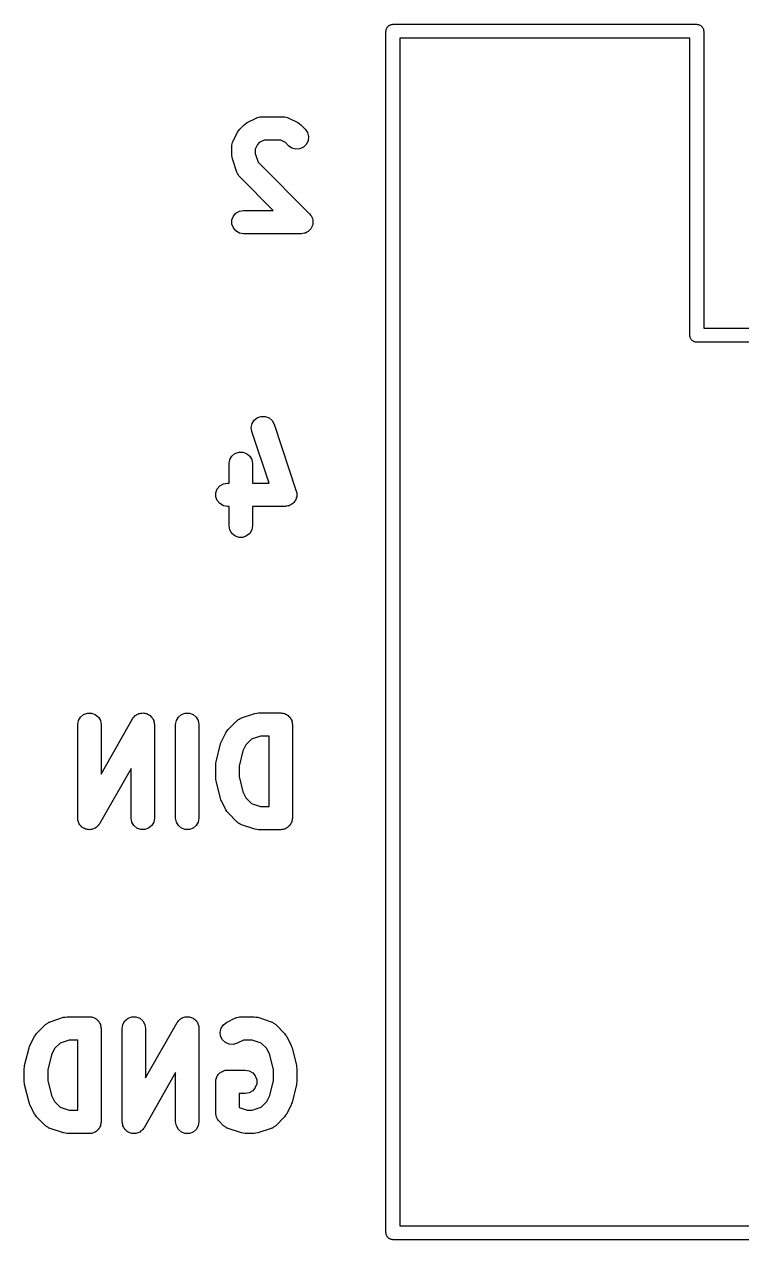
# Model space of a CAD drawing. Extents: x 70 to 226, y -104 to -44.
# Drawn here: x 70.21 to 76.35, y -66.47 to -56.07 of the extents above; entities that cross this region are included whole.
import ezdxf

# ---------------------------------------------------------------- set-up
doc = ezdxf.new("R2010")
doc.units = 0
doc.header["$MEASUREMENT"] = 0
doc.layers.add('BLACK', color=7, linetype='CONTINUOUS')

msp = doc.modelspace()

# ---------------------------------------------------------------- linework, layer by layer
at = {"layer": 'Black'}
for p, q in [((73.31, -56.13), (73.3109, -56.1248)), ((73.31, -66.41), (73.31, -56.13)), ((73.3109, -56.1196), (73.3127, -56.1147)), ((73.3109, -56.1248), (73.3109, -56.1196)), ((73.3127, -56.1147), (73.3136, -56.1095)), ((73.3136, -56.1095), (73.3162, -56.1049)), ((73.3162, -56.1049), (73.318, -56.1)), ((73.318, -56.1), (73.3214, -56.096)), ((73.3214, -56.096), (73.324, -56.0914)), ((73.324, -56.0914), (73.3281, -56.0881)), ((73.3281, -56.0881), (73.3314, -56.084)), ((73.3314, -56.084), (73.336, -56.0814)), ((73.336, -56.0814), (73.34, -56.078)), ((73.34, -56.078), (73.3449, -56.0762)), ((73.3449, -56.0762), (73.3495, -56.0736)), ((73.3495, -56.0736), (73.3547, -56.0727)), ((73.3547, -56.0727), (73.3596, -56.0709)), ((73.3596, -56.0709), (73.3648, -56.0709)), ((73.3648, -56.0709), (73.37, -56.07)), ((73.37, -56.07), (75.97, -56.07)), ((75.97, -56.07), (75.9752, -56.0709)), ((75.9752, -56.0709), (75.9804, -56.0709)), ((75.9804, -56.0709), (75.9853, -56.0727)), ((75.9853, -56.0727), (75.9905, -56.0736)), ((75.9905, -56.0736), (75.9951, -56.0762)), ((75.9951, -56.0762), (76, -56.078)), ((76, -56.078), (76.004, -56.0814)), ((76.004, -56.0814), (76.0086, -56.084)), ((76.0086, -56.084), (76.0119, -56.0881)), ((76.0119, -56.0881), (76.016, -56.0914)), ((76.016, -56.0914), (76.0186, -56.096)), ((76.0186, -56.096), (76.022, -56.1)), ((76.022, -56.1), (76.0238, -56.1049)), ((76.0238, -56.1049), (76.0264, -56.1095)), ((76.0264, -56.1095), (76.0273, -56.1147)), ((76.0273, -56.1147), (76.0291, -56.1196)), ((76.0291, -56.1196), (76.0291, -56.1248)), ((76.0291, -56.1248), (76.03, -56.13)), ((76.03, -56.13), (76.03, -58.67)), ((73.43, -56.19), (73.43, -66.35)), ((75.91, -56.19), (73.43, -56.19)), ((75.91, -58.73), (75.91, -56.19)), ((72.1219, -56.9106), (72.1981, -56.8725)), ((72.1981, -56.8725), (72.2037, -56.8708)), ((72.2037, -56.8708), (72.2087, -56.8679)), ((72.2087, -56.8679), (72.2202, -56.8659)), ((72.2202, -56.8659), (72.2314, -56.8626)), ((72.2314, -56.8626), (72.2372, -56.8629)), ((72.2372, -56.8629), (72.2429, -56.8619)), ((72.2429, -56.8619), (72.4333, -56.8619)), ((72.4333, -56.8619), (72.439, -56.8629)), ((72.439, -56.8629), (72.4448, -56.8626)), ((72.4448, -56.8626), (72.456, -56.8659)), ((72.456, -56.8659), (72.4675, -56.8679)), ((72.4675, -56.8679), (72.4725, -56.8708)), ((72.4725, -56.8708), (72.4781, -56.8725)), ((72.4781, -56.8725), (72.5542, -56.9106)), ((72.0391, -56.9934), (72.0487, -56.9805)), ((72.0487, -56.9805), (72.0579, -56.9674)), ((72.0579, -56.9674), (72.096, -56.9293)), ((72.096, -56.9293), (72.1091, -56.9201)), ((72.1091, -56.9201), (72.1219, -56.9106)), ((72.5542, -56.9106), (72.5671, -56.9201)), ((72.5671, -56.9201), (72.5802, -56.9293)), ((72.5802, -56.9293), (72.6183, -56.9674)), ((72.6183, -56.9674), (72.6382, -56.9958)), ((71.9911, -57.1029), (71.9945, -57.0916)), ((71.9945, -57.0916), (71.9965, -57.0801)), ((71.9965, -57.0801), (71.9994, -57.0751)), ((71.9994, -57.0751), (72.001, -57.0696)), ((72.001, -57.0696), (72.0391, -56.9934)), ((72.2259, -57.0822), (72.2108, -57.0973)), ((72.2665, -57.0619), (72.2259, -57.0822)), ((72.4097, -57.0619), (72.2665, -57.0619)), ((72.4503, -57.0822), (72.4097, -57.0619)), ((72.4769, -57.1088), (72.4503, -57.0822)), ((72.6295, -57.0955), (72.605, -57.12)), ((72.6442, -57.064), (72.6295, -57.0955)), ((72.6382, -56.9958), (72.6472, -57.0294)), ((72.6472, -57.0294), (72.6442, -57.064)), ((71.9905, -57.1143), (71.9915, -57.1086)), ((71.9905, -57.1905), (71.9905, -57.1143)), ((71.9933, -57.2063), (71.9905, -57.1905)), ((71.9915, -57.1086), (71.9911, -57.1029)), ((72.2108, -57.0973), (72.1905, -57.1379)), ((72.1905, -57.1379), (72.1905, -57.1742)), ((72.1905, -57.1742), (72.216, -57.2507)), ((72.5054, -57.1287), (72.4769, -57.1088)), ((72.5389, -57.1377), (72.5054, -57.1287)), ((72.5735, -57.1347), (72.5389, -57.1377)), ((72.605, -57.12), (72.5735, -57.1347)), ((71.9956, -57.2221), (71.9933, -57.2063)), ((72.0337, -57.3364), (71.9956, -57.2221)), ((72.216, -57.2507), (72.6564, -57.6912)), ((72.0364, -57.3415), (72.0337, -57.3364)), ((72.0379, -57.347), (72.0364, -57.3415)), ((72.0447, -57.3566), (72.0379, -57.347)), ((72.0502, -57.3669), (72.0447, -57.3566)), ((72.0545, -57.3707), (72.0502, -57.3669)), ((72.0579, -57.3755), (72.0545, -57.3707)), ((72.3443, -57.6619), (72.0579, -57.3755)), ((71.992, -57.7445), (72.0039, -57.7119)), ((72.0039, -57.7119), (72.0262, -57.6853)), ((72.0262, -57.6853), (72.0563, -57.6679)), ((72.0563, -57.6679), (72.0905, -57.6619)), ((72.0905, -57.6619), (72.3443, -57.6619)), ((72.6564, -57.6912), (72.6639, -57.7019)), ((72.6639, -57.7019), (72.6723, -57.7119)), ((72.6723, -57.7119), (72.6738, -57.716)), ((72.6738, -57.716), (72.6763, -57.7196)), ((72.6763, -57.7196), (72.6797, -57.7323)), ((71.992, -57.7793), (71.992, -57.7445)), ((72.0039, -57.8119), (71.992, -57.7793)), ((72.0262, -57.8385), (72.0039, -57.8119)), ((72.6676, -57.8193), (72.6584, -57.8285)), ((72.6695, -57.8153), (72.6676, -57.8193)), ((72.6723, -57.8119), (72.6695, -57.8153)), ((72.6768, -57.7996), (72.6723, -57.8119)), ((72.6823, -57.7878), (72.6768, -57.7996)), ((72.6797, -57.7323), (72.6842, -57.7445)), ((72.6827, -57.7834), (72.6823, -57.7878)), ((72.6842, -57.7793), (72.6827, -57.7834)), ((72.6842, -57.7445), (72.6842, -57.7489)), ((72.6842, -57.7489), (72.6853, -57.7532)), ((72.6853, -57.7532), (72.6842, -57.7662)), ((72.6842, -57.7662), (72.6842, -57.7793)), ((72.0563, -57.8559), (72.0262, -57.8385)), ((72.0905, -57.8619), (72.0563, -57.8559)), ((72.5857, -57.8619), (72.0905, -57.8619)), ((72.5986, -57.8596), (72.5857, -57.8619)), ((72.6116, -57.8585), (72.5986, -57.8596)), ((72.6156, -57.8566), (72.6116, -57.8585)), ((72.6199, -57.8559), (72.6156, -57.8566)), ((72.6312, -57.8493), (72.6199, -57.8559)), ((72.6431, -57.8438), (72.6312, -57.8493)), ((72.6462, -57.8407), (72.6431, -57.8438)), ((72.65, -57.8385), (72.6462, -57.8407)), ((72.6584, -57.8285), (72.65, -57.8385)), ((75.9109, -58.7352), (75.91, -58.73)), ((75.9109, -58.7404), (75.9109, -58.7352)), ((75.9127, -58.7453), (75.9109, -58.7404)), ((75.9136, -58.7505), (75.9127, -58.7453)), ((75.9162, -58.7551), (75.9136, -58.7505)), ((75.918, -58.76), (75.9162, -58.7551)), ((76.03, -58.67), (78.57, -58.67)), ((75.9214, -58.764), (75.918, -58.76)), ((75.924, -58.7686), (75.9214, -58.764)), ((75.9281, -58.7719), (75.924, -58.7686)), ((75.9314, -58.776), (75.9281, -58.7719)), ((75.936, -58.7786), (75.9314, -58.776)), ((75.94, -58.782), (75.936, -58.7786)), ((75.9449, -58.7838), (75.94, -58.782)), ((75.9495, -58.7864), (75.9449, -58.7838)), ((75.9547, -58.7873), (75.9495, -58.7864)), ((75.9596, -58.7891), (75.9547, -58.7873)), ((75.9648, -58.7891), (75.9596, -58.7891)), ((75.97, -58.79), (75.9648, -58.7891)), ((78.51, -58.79), (75.97, -58.79)), ((72.1572, -59.5211), (72.1641, -59.4871)), ((72.1641, -59.4871), (72.1823, -59.4575)), ((72.1823, -59.4575), (72.2095, -59.4359)), ((72.2095, -59.4359), (72.2425, -59.4249)), ((72.2425, -59.4249), (72.2772, -59.4258)), ((72.2772, -59.4258), (72.3095, -59.4386)), ((72.3095, -59.4386), (72.3355, -59.4616)), ((72.3355, -59.4616), (72.352, -59.4922)), ((72.1623, -59.5554), (72.1572, -59.5211)), ((72.3089, -59.9952), (72.1623, -59.5554)), ((72.352, -59.4922), (72.5425, -60.0636)), ((71.9667, -59.8286), (71.9727, -59.7944)), ((71.9727, -59.7944), (71.9901, -59.7643)), ((71.9901, -59.7643), (72.0167, -59.742)), ((72.0167, -59.742), (72.0493, -59.7301)), ((72.0493, -59.7301), (72.084, -59.7301)), ((72.084, -59.7301), (72.1167, -59.742)), ((72.1167, -59.742), (72.1433, -59.7643)), ((72.1433, -59.7643), (72.1606, -59.7944)), ((72.1606, -59.7944), (72.1667, -59.8286)), ((71.9667, -59.9952), (71.9667, -59.8286)), ((72.1667, -59.8286), (72.1667, -59.9952)), ((71.8881, -60.0186), (71.9182, -60.0013)), ((71.9182, -60.0013), (71.9524, -59.9952)), ((71.9524, -59.9952), (71.9667, -59.9952)), ((72.1667, -59.9952), (72.3089, -59.9952)), ((71.8539, -60.0779), (71.8658, -60.0452)), ((71.8539, -60.1126), (71.8539, -60.0779)), ((71.8658, -60.0452), (71.8881, -60.0186)), ((72.5425, -60.0636), (72.5436, -60.0709)), ((72.5436, -60.0709), (72.5461, -60.0779)), ((72.5461, -60.0779), (72.5461, -60.088)), ((72.5461, -60.088), (72.5476, -60.098)), ((72.5476, -60.098), (72.5461, -60.1052)), ((72.5461, -60.1052), (72.5461, -60.1126)), ((71.8658, -60.1452), (71.8539, -60.1126)), ((71.8881, -60.1718), (71.8658, -60.1452)), ((71.9182, -60.1892), (71.8881, -60.1718)), ((71.9524, -60.1952), (71.9182, -60.1892)), ((71.9667, -60.1952), (71.9524, -60.1952)), ((71.9667, -60.3619), (71.9667, -60.1952)), ((72.4476, -60.1952), (72.1667, -60.1952)), ((72.1667, -60.1952), (72.1667, -60.3619)), ((72.4549, -60.194), (72.4476, -60.1952)), ((72.4623, -60.1942), (72.4549, -60.194)), ((72.4719, -60.191), (72.4623, -60.1942)), ((72.4818, -60.1892), (72.4719, -60.191)), ((72.4882, -60.1855), (72.4818, -60.1892)), ((72.4952, -60.1832), (72.4882, -60.1855)), ((72.5031, -60.1769), (72.4952, -60.1832)), ((72.5119, -60.1718), (72.5031, -60.1769)), ((72.5166, -60.1662), (72.5119, -60.1718)), ((72.5224, -60.1616), (72.5166, -60.1662)), ((72.5277, -60.153), (72.5224, -60.1616)), ((72.5342, -60.1452), (72.5277, -60.153)), ((72.5368, -60.1383), (72.5342, -60.1452)), ((72.5406, -60.132), (72.5368, -60.1383)), ((72.5426, -60.1221), (72.5406, -60.132)), ((72.5461, -60.1126), (72.5426, -60.1221)), ((71.9727, -60.3961), (71.9667, -60.3619)), ((71.9901, -60.4262), (71.9727, -60.3961)), ((72.1606, -60.3961), (72.1433, -60.4262)), ((72.1667, -60.3619), (72.1606, -60.3961)), ((72.0167, -60.4485), (71.9901, -60.4262)), ((72.0493, -60.4604), (72.0167, -60.4485)), ((72.084, -60.4604), (72.0493, -60.4604)), ((72.1167, -60.4485), (72.084, -60.4604)), ((72.1433, -60.4262), (72.1167, -60.4485)), ((70.6948, -61.9976), (70.7214, -61.9753)), ((70.7214, -61.9753), (70.7541, -61.9634)), ((70.7541, -61.9634), (70.7888, -61.9634)), ((70.7888, -61.9634), (70.8214, -61.9753)), ((70.8214, -61.9753), (70.848, -61.9976)), ((71.164, -61.9856), (71.1717, -61.9811)), ((71.1717, -61.9811), (71.1786, -61.9753)), ((71.1786, -61.9753), (71.1866, -61.9724)), ((71.1866, -61.9724), (71.194, -61.9681)), ((71.194, -61.9681), (71.2028, -61.9665)), ((71.2028, -61.9665), (71.2112, -61.9634)), ((71.2112, -61.9634), (71.2197, -61.9634)), ((71.2197, -61.9634), (71.2281, -61.9619)), ((71.2281, -61.9619), (71.237, -61.9634)), ((71.237, -61.9634), (71.2459, -61.9634)), ((71.2459, -61.9634), (71.254, -61.9663)), ((71.254, -61.9663), (71.2624, -61.9678)), ((71.2624, -61.9678), (71.2701, -61.9722)), ((71.2701, -61.9722), (71.2786, -61.9753)), ((71.2786, -61.9753), (71.2851, -61.9808)), ((71.2851, -61.9808), (71.2925, -61.985)), ((71.5329, -61.9976), (71.5595, -61.9753)), ((71.5595, -61.9753), (71.5922, -61.9634)), ((71.5922, -61.9634), (71.6269, -61.9634)), ((71.6269, -61.9634), (71.6595, -61.9753)), ((71.6595, -61.9753), (71.6861, -61.9976)), ((72.0731, -62.0051), (72.1874, -61.967)), ((72.1874, -61.967), (72.2033, -61.9647)), ((72.2033, -61.9647), (72.219, -61.9619)), ((72.219, -61.9619), (72.4095, -61.9619)), ((72.4095, -61.9619), (72.4181, -61.9634)), ((72.4181, -61.9634), (72.4269, -61.9634)), ((72.4269, -61.9634), (72.4351, -61.9664)), ((72.4351, -61.9664), (72.4437, -61.9679)), ((72.4437, -61.9679), (72.4513, -61.9723)), ((72.4513, -61.9723), (72.4595, -61.9753)), ((72.4595, -61.9753), (72.4662, -61.9809)), ((72.4662, -61.9809), (72.4738, -61.9853)), ((70.6714, -62.0619), (70.6775, -62.0277)), ((70.6714, -62.8619), (70.6714, -62.0619)), ((70.6775, -62.0277), (70.6948, -61.9976)), ((70.848, -61.9976), (70.8654, -62.0277)), ((70.8654, -62.0277), (70.8714, -62.0619)), ((70.8714, -62.4853), (71.1417, -62.0123)), ((70.8714, -62.0619), (70.8714, -62.4853)), ((71.1417, -62.0123), (71.1475, -62.0054)), ((71.1475, -62.0054), (71.152, -61.9976)), ((71.152, -61.9976), (71.1585, -61.9921)), ((71.1585, -61.9921), (71.164, -61.9856)), ((71.2925, -61.985), (71.2983, -61.9919)), ((71.2983, -61.9919), (71.3052, -61.9976)), ((71.3052, -61.9976), (71.3094, -62.005)), ((71.3094, -62.005), (71.315, -62.0115)), ((71.315, -62.0115), (71.3181, -62.0199)), ((71.3181, -62.0199), (71.3225, -62.0277)), ((71.3225, -62.0277), (71.324, -62.0361)), ((71.324, -62.0361), (71.327, -62.0441)), ((71.327, -62.0441), (71.327, -62.0531)), ((71.327, -62.0531), (71.3286, -62.0619)), ((71.3286, -62.0619), (71.3286, -62.8619)), ((71.5095, -62.0619), (71.5156, -62.0277)), ((71.5095, -62.8619), (71.5095, -62.0619)), ((71.5156, -62.0277), (71.5329, -61.9976)), ((71.6861, -61.9976), (71.7035, -62.0277)), ((71.7035, -62.0277), (71.7095, -62.0619)), ((71.7095, -62.0619), (71.7095, -62.8619)), ((71.9579, -62.1055), (72.0341, -62.0293)), ((72.0341, -62.0293), (72.0388, -62.026)), ((72.0388, -62.026), (72.0426, -62.0217)), ((72.0426, -62.0217), (72.0529, -62.0161)), ((72.0529, -62.0161), (72.0625, -62.0094)), ((72.0625, -62.0094), (72.0681, -62.0079)), ((72.0681, -62.0079), (72.0731, -62.0051)), ((72.4738, -61.9853), (72.4794, -61.992)), ((72.4794, -61.992), (72.4861, -61.9976)), ((72.4861, -61.9976), (72.4905, -62.0052)), ((72.4905, -62.0052), (72.4961, -62.0119)), ((72.4961, -62.0119), (72.4991, -62.0201)), ((72.4991, -62.0201), (72.5035, -62.0277)), ((72.5035, -62.0277), (72.505, -62.0363)), ((72.505, -62.0363), (72.508, -62.0445)), ((72.508, -62.0445), (72.508, -62.0533)), ((72.508, -62.0533), (72.5095, -62.0619)), ((72.5095, -62.0619), (72.5095, -62.8619)), ((71.901, -62.2077), (71.9391, -62.1315)), ((71.9391, -62.1315), (71.9487, -62.1186)), ((71.9487, -62.1186), (71.9579, -62.1055)), ((72.1588, -62.1874), (72.1108, -62.2354)), ((72.2353, -62.1619), (72.1588, -62.1874)), ((72.3095, -62.1619), (72.2353, -62.1619)), ((72.3095, -62.7619), (72.3095, -62.1619)), ((71.8554, -62.3805), (71.8935, -62.2281)), ((71.8935, -62.2281), (71.8979, -62.2181)), ((71.8979, -62.2181), (71.901, -62.2077)), ((72.0848, -62.2873), (72.0524, -62.4171)), ((72.1108, -62.2354), (72.0848, -62.2873)), ((71.8524, -62.4048), (71.8545, -62.3927)), ((71.8545, -62.3927), (71.8554, -62.3805)), ((71.1286, -62.4385), (70.8583, -62.9115)), ((71.1286, -62.8619), (71.1286, -62.4385)), ((71.8524, -62.519), (71.8524, -62.4048)), ((72.0524, -62.4171), (72.0524, -62.5067)), ((71.8545, -62.5311), (71.8524, -62.519)), ((71.8554, -62.5433), (71.8545, -62.5311)), ((71.8935, -62.6957), (71.8554, -62.5433)), ((72.0524, -62.5067), (72.0848, -62.6365)), ((71.8979, -62.7057), (71.8935, -62.6957)), ((71.901, -62.7161), (71.8979, -62.7057)), ((72.0848, -62.6365), (72.1108, -62.6884)), ((72.1108, -62.6884), (72.1588, -62.7364)), ((71.9391, -62.7923), (71.901, -62.7161)), ((71.9487, -62.8052), (71.9391, -62.7923)), ((71.9579, -62.8183), (71.9487, -62.8052)), ((72.1588, -62.7364), (72.2353, -62.7619)), ((72.2353, -62.7619), (72.3095, -62.7619)), ((70.673, -62.8707), (70.6714, -62.8619)), ((70.673, -62.8797), (70.673, -62.8707)), ((70.676, -62.8877), (70.673, -62.8797)), ((70.6775, -62.8961), (70.676, -62.8877)), ((70.6819, -62.9039), (70.6775, -62.8961)), ((70.685, -62.9123), (70.6819, -62.9039)), ((70.6906, -62.9188), (70.685, -62.9123)), ((70.6948, -62.9262), (70.6906, -62.9188)), ((70.8525, -62.9184), (70.848, -62.9262)), ((70.8583, -62.9115), (70.8525, -62.9184)), ((71.1346, -62.8961), (71.1286, -62.8619)), ((71.152, -62.9262), (71.1346, -62.8961)), ((71.3225, -62.8961), (71.3052, -62.9262)), ((71.3286, -62.8619), (71.3225, -62.8961)), ((71.5156, -62.8961), (71.5095, -62.8619)), ((71.5329, -62.9262), (71.5156, -62.8961)), ((71.7035, -62.8961), (71.6861, -62.9262)), ((71.7095, -62.8619), (71.7035, -62.8961)), ((72.0341, -62.8945), (71.9579, -62.8183)), ((72.0388, -62.8978), (72.0341, -62.8945)), ((72.0426, -62.9021), (72.0388, -62.8978)), ((72.0529, -62.9077), (72.0426, -62.9021)), ((72.0625, -62.9144), (72.0529, -62.9077)), ((72.0681, -62.9159), (72.0625, -62.9144)), ((72.0731, -62.9187), (72.0681, -62.9159)), ((72.1874, -62.9568), (72.0731, -62.9187)), ((72.4905, -62.9186), (72.4861, -62.9262)), ((72.4961, -62.9119), (72.4905, -62.9186)), ((72.4991, -62.9037), (72.4961, -62.9119)), ((72.5035, -62.8961), (72.4991, -62.9037)), ((72.505, -62.8875), (72.5035, -62.8961)), ((72.508, -62.8793), (72.505, -62.8875)), ((72.5095, -62.8619), (72.508, -62.8705)), ((72.508, -62.8705), (72.508, -62.8793)), ((70.7017, -62.9319), (70.6948, -62.9262)), ((70.7075, -62.9388), (70.7017, -62.9319)), ((70.7149, -62.943), (70.7075, -62.9388)), ((70.7214, -62.9485), (70.7149, -62.943)), ((70.7299, -62.9516), (70.7214, -62.9485)), ((70.7376, -62.956), (70.7299, -62.9516)), ((70.746, -62.9575), (70.7376, -62.956)), ((70.7541, -62.9604), (70.746, -62.9575)), ((70.763, -62.9604), (70.7541, -62.9604)), ((70.7719, -62.9619), (70.763, -62.9604)), ((70.7803, -62.9604), (70.7719, -62.9619)), ((70.7888, -62.9604), (70.7803, -62.9604)), ((70.7972, -62.9573), (70.7888, -62.9604)), ((70.806, -62.9557), (70.7972, -62.9573)), ((70.8134, -62.9514), (70.806, -62.9557)), ((70.8214, -62.9485), (70.8134, -62.9514)), ((70.8283, -62.9427), (70.8214, -62.9485)), ((70.836, -62.9382), (70.8283, -62.9427)), ((70.8415, -62.9317), (70.836, -62.9382)), ((70.848, -62.9262), (70.8415, -62.9317)), ((71.1786, -62.9485), (71.152, -62.9262)), ((71.2112, -62.9604), (71.1786, -62.9485)), ((71.2459, -62.9604), (71.2112, -62.9604)), ((71.2786, -62.9485), (71.2459, -62.9604)), ((71.3052, -62.9262), (71.2786, -62.9485)), ((71.5595, -62.9485), (71.5329, -62.9262)), ((71.5922, -62.9604), (71.5595, -62.9485)), ((71.6269, -62.9604), (71.5922, -62.9604)), ((71.6595, -62.9485), (71.6269, -62.9604)), ((71.6861, -62.9262), (71.6595, -62.9485)), ((72.2033, -62.9591), (72.1874, -62.9568)), ((72.219, -62.9619), (72.2033, -62.9591)), ((72.4095, -62.9619), (72.219, -62.9619)), ((72.4181, -62.9604), (72.4095, -62.9619)), ((72.4269, -62.9604), (72.4181, -62.9604)), ((72.4351, -62.9574), (72.4269, -62.9604)), ((72.4437, -62.9559), (72.4351, -62.9574)), ((72.4513, -62.9515), (72.4437, -62.9559)), ((72.4595, -62.9485), (72.4513, -62.9515)), ((72.4662, -62.9429), (72.4595, -62.9485)), ((72.4738, -62.9385), (72.4662, -62.9429)), ((72.4794, -62.9318), (72.4738, -62.9385)), ((72.4861, -62.9262), (72.4794, -62.9318)), ((70.435, -64.6051), (70.5493, -64.567)), ((70.5493, -64.567), (70.5652, -64.5647)), ((70.5652, -64.5647), (70.581, -64.5619)), ((70.581, -64.5619), (70.7714, -64.5619)), ((70.7714, -64.5619), (70.78, -64.5634)), ((70.78, -64.5634), (70.7888, -64.5634)), ((70.7888, -64.5634), (70.797, -64.5664)), ((70.797, -64.5664), (70.8056, -64.5679)), ((70.8056, -64.5679), (70.8132, -64.5723)), ((70.8132, -64.5723), (70.8214, -64.5753)), ((70.8214, -64.5753), (70.8281, -64.5809)), ((70.8281, -64.5809), (70.8357, -64.5853)), ((71.0758, -64.5976), (71.1024, -64.5753)), ((71.1024, -64.5753), (71.135, -64.5634)), ((71.135, -64.5634), (71.1697, -64.5634)), ((71.1697, -64.5634), (71.2024, -64.5753)), ((71.2024, -64.5753), (71.229, -64.5976)), ((71.5449, -64.5856), (71.5526, -64.5811)), ((71.5526, -64.5811), (71.5595, -64.5753)), ((71.5595, -64.5753), (71.5675, -64.5724)), ((71.5675, -64.5724), (71.5749, -64.5681)), ((71.5749, -64.5681), (71.5837, -64.5665)), ((71.5837, -64.5665), (71.5922, -64.5634)), ((71.5922, -64.5634), (71.6007, -64.5634)), ((71.6007, -64.5634), (71.6091, -64.5619)), ((71.6091, -64.5619), (71.6179, -64.5634)), ((71.6179, -64.5634), (71.6269, -64.5634)), ((71.6269, -64.5634), (71.6349, -64.5663)), ((71.6349, -64.5663), (71.6433, -64.5678)), ((71.6433, -64.5678), (71.6511, -64.5722)), ((71.6511, -64.5722), (71.6595, -64.5753)), ((71.6595, -64.5753), (71.6661, -64.5808)), ((71.6661, -64.5808), (71.6735, -64.585)), ((71.9458, -64.6106), (72.0219, -64.5725)), ((72.0219, -64.5725), (72.0275, -64.5708)), ((72.0275, -64.5708), (72.0325, -64.5679)), ((72.0325, -64.5679), (72.044, -64.5659)), ((72.044, -64.5659), (72.0552, -64.5626)), ((72.0552, -64.5626), (72.061, -64.5629)), ((72.061, -64.5629), (72.0667, -64.5619)), ((72.0667, -64.5619), (72.181, -64.5619)), ((72.181, -64.5619), (72.1967, -64.5647)), ((72.1967, -64.5647), (72.2126, -64.567)), ((72.2126, -64.567), (72.3269, -64.6051)), ((70.3198, -64.7055), (70.396, -64.6293)), ((70.396, -64.6293), (70.4007, -64.626)), ((70.4007, -64.626), (70.4045, -64.6217)), ((70.4045, -64.6217), (70.4148, -64.6161)), ((70.4148, -64.6161), (70.4244, -64.6094)), ((70.4244, -64.6094), (70.43, -64.6079)), ((70.43, -64.6079), (70.435, -64.6051)), ((70.8357, -64.5853), (70.8413, -64.592)), ((70.8413, -64.592), (70.848, -64.5976)), ((70.848, -64.5976), (70.8524, -64.6052)), ((70.8524, -64.6052), (70.858, -64.6119)), ((70.858, -64.6119), (70.861, -64.6201)), ((70.861, -64.6201), (70.8654, -64.6277)), ((70.8654, -64.6277), (70.8669, -64.6363)), ((70.8669, -64.6363), (70.8699, -64.6445)), ((70.8699, -64.6445), (70.8699, -64.6533)), ((70.8699, -64.6533), (70.8714, -64.6619)), ((70.8714, -64.6619), (70.8714, -65.4619)), ((71.0524, -64.6619), (71.0584, -64.6277)), ((71.0524, -65.4619), (71.0524, -64.6619)), ((71.0584, -64.6277), (71.0758, -64.5976)), ((71.229, -64.5976), (71.2463, -64.6277)), ((71.2463, -64.6277), (71.2524, -64.6619)), ((71.2524, -65.0853), (71.5227, -64.6123)), ((71.2524, -64.6619), (71.2524, -65.0853)), ((71.5227, -64.6123), (71.5284, -64.6054)), ((71.5284, -64.6054), (71.5329, -64.5976)), ((71.5329, -64.5976), (71.5395, -64.5921)), ((71.5395, -64.5921), (71.5449, -64.5856)), ((71.6735, -64.585), (71.6793, -64.5919)), ((71.6793, -64.5919), (71.6861, -64.5976)), ((71.6861, -64.5976), (71.6904, -64.605)), ((71.6904, -64.605), (71.6959, -64.6115)), ((71.6959, -64.6115), (71.699, -64.6199)), ((71.699, -64.6199), (71.7035, -64.6277)), ((71.7035, -64.6277), (71.705, -64.6361)), ((71.705, -64.6361), (71.7079, -64.6441)), ((71.7079, -64.6441), (71.708, -64.6531)), ((71.708, -64.6531), (71.7095, -64.6619)), ((71.7095, -64.6619), (71.7095, -65.4619)), ((71.8907, -64.694), (71.8987, -64.6602)), ((71.8987, -64.6602), (71.9179, -64.6312)), ((71.9179, -64.6312), (71.9458, -64.6106)), ((72.3269, -64.6051), (72.3319, -64.6079)), ((72.3319, -64.6079), (72.3375, -64.6094)), ((72.3375, -64.6094), (72.3471, -64.6161)), ((72.3471, -64.6161), (72.3574, -64.6217)), ((72.3574, -64.6217), (72.3612, -64.626)), ((72.3612, -64.626), (72.3659, -64.6293)), ((72.3659, -64.6293), (72.4421, -64.7055)), ((70.2629, -64.8077), (70.301, -64.7315)), ((70.301, -64.7315), (70.3106, -64.7186)), ((70.3106, -64.7186), (70.3198, -64.7055)), ((70.5207, -64.7874), (70.4727, -64.8354)), ((70.5972, -64.7619), (70.5207, -64.7874)), ((70.6714, -64.7619), (70.5972, -64.7619)), ((70.6714, -65.3619), (70.6714, -64.7619)), ((71.8946, -64.7285), (71.8907, -64.694)), ((71.9102, -64.7596), (71.8946, -64.7285)), ((71.9354, -64.7835), (71.9102, -64.7596)), ((71.9672, -64.7973), (71.9354, -64.7835)), ((72.0352, -64.7894), (72.0019, -64.7993)), ((72.0903, -64.7619), (72.0352, -64.7894)), ((72.1647, -64.7619), (72.0903, -64.7619)), ((72.2412, -64.7874), (72.1647, -64.7619)), ((72.2892, -64.8354), (72.2412, -64.7874)), ((72.4421, -64.7055), (72.4513, -64.7186)), ((72.4513, -64.7186), (72.4609, -64.7315)), ((72.4609, -64.7315), (72.499, -64.8077)), ((70.2173, -64.9805), (70.2554, -64.8281)), ((70.2554, -64.8281), (70.2598, -64.8181)), ((70.2598, -64.8181), (70.2629, -64.8077)), ((70.4467, -64.8873), (70.4143, -65.0171)), ((70.4727, -64.8354), (70.4467, -64.8873)), ((72.0019, -64.7993), (71.9672, -64.7973)), ((72.3152, -64.8873), (72.2892, -64.8354)), ((72.3476, -65.0171), (72.3152, -64.8873)), ((72.499, -64.8077), (72.5021, -64.8181)), ((72.5021, -64.8181), (72.5065, -64.8281)), ((72.5065, -64.8281), (72.5446, -64.9805)), ((70.2143, -65.0048), (70.2164, -64.9927)), ((70.2164, -64.9927), (70.2173, -64.9805)), ((72.5446, -64.9805), (72.5455, -64.9927)), ((72.5455, -64.9927), (72.5476, -65.0048)), ((70.2143, -65.119), (70.2143, -65.0048)), ((70.4143, -65.0171), (70.4143, -65.1067)), ((71.5095, -65.0385), (71.2392, -65.5115)), ((71.5095, -65.4619), (71.5095, -65.0385)), ((71.8539, -65.1017), (71.8569, -65.0935)), ((71.8539, -65.1104), (71.8539, -65.1017)), ((71.8569, -65.0935), (71.8584, -65.0848)), ((71.8584, -65.0848), (71.8628, -65.0773)), ((71.8628, -65.0773), (71.8658, -65.069)), ((71.8658, -65.069), (71.8714, -65.0623)), ((71.8714, -65.0623), (71.8758, -65.0548)), ((71.8758, -65.0548), (71.8825, -65.0491)), ((71.8825, -65.0491), (71.8881, -65.0424)), ((71.8881, -65.0424), (71.8957, -65.0381)), ((71.8957, -65.0381), (71.9024, -65.0324)), ((71.9024, -65.0324), (71.9106, -65.0295)), ((71.9106, -65.0295), (71.9182, -65.0251)), ((71.9182, -65.0251), (71.9268, -65.0236)), ((71.9268, -65.0236), (71.935, -65.0206)), ((71.935, -65.0206), (71.9438, -65.0206)), ((71.9438, -65.0206), (71.9524, -65.019)), ((71.9524, -65.019), (72.1048, -65.019)), ((72.1048, -65.019), (72.139, -65.0251)), ((72.139, -65.0251), (72.169, -65.0424)), ((72.169, -65.0424), (72.1914, -65.069)), ((72.1914, -65.069), (72.2032, -65.1017)), ((72.2032, -65.1017), (72.2032, -65.1364)), ((72.3476, -65.1067), (72.3476, -65.0171)), ((72.5476, -65.0048), (72.5476, -65.119)), ((70.2164, -65.1311), (70.2143, -65.119)), ((70.2173, -65.1433), (70.2164, -65.1311)), ((70.2554, -65.2957), (70.2173, -65.1433)), ((70.4143, -65.1067), (70.4467, -65.2365)), ((71.8524, -65.119), (71.8539, -65.1104)), ((71.8524, -65.3857), (71.8524, -65.119)), ((72.169, -65.1957), (72.139, -65.213)), ((72.1914, -65.169), (72.169, -65.1957)), ((72.2032, -65.1364), (72.1914, -65.169)), ((72.3152, -65.2365), (72.3476, -65.1067)), ((72.5446, -65.1433), (72.5065, -65.2957)), ((72.5455, -65.1311), (72.5446, -65.1433)), ((72.5476, -65.119), (72.5455, -65.1311)), ((70.2598, -65.3057), (70.2554, -65.2957)), ((70.2629, -65.3161), (70.2598, -65.3057)), ((70.4467, -65.2365), (70.4727, -65.2884)), ((70.4727, -65.2884), (70.5207, -65.3364)), ((72.1048, -65.219), (72.0524, -65.219)), ((72.0524, -65.219), (72.0524, -65.339)), ((72.139, -65.213), (72.1048, -65.219)), ((72.2412, -65.3364), (72.2892, -65.2884)), ((72.2892, -65.2884), (72.3152, -65.2365)), ((72.5021, -65.3057), (72.499, -65.3161)), ((72.5065, -65.2957), (72.5021, -65.3057)), ((70.301, -65.3923), (70.2629, -65.3161)), ((70.3106, -65.4052), (70.301, -65.3923)), ((70.3198, -65.4183), (70.3106, -65.4052)), ((70.5207, -65.3364), (70.5972, -65.3619)), ((70.5972, -65.3619), (70.6714, -65.3619)), ((71.8531, -65.39), (71.8524, -65.3857)), ((71.8528, -65.3944), (71.8531, -65.39)), ((71.8561, -65.407), (71.8528, -65.3944)), ((71.8584, -65.4199), (71.8561, -65.407)), ((72.0524, -65.339), (72.121, -65.3619)), ((72.121, -65.3619), (72.1647, -65.3619)), ((72.1647, -65.3619), (72.2412, -65.3364)), ((72.4513, -65.4052), (72.4421, -65.4183)), ((72.4609, -65.3923), (72.4513, -65.4052)), ((72.499, -65.3161), (72.4609, -65.3923)), ((70.396, -65.4945), (70.3198, -65.4183)), ((70.4007, -65.4978), (70.396, -65.4945)), ((70.4045, -65.5021), (70.4007, -65.4978)), ((70.4148, -65.5077), (70.4045, -65.5021)), ((70.4244, -65.5144), (70.4148, -65.5077)), ((70.43, -65.5159), (70.4244, -65.5144)), ((70.435, -65.5187), (70.43, -65.5159)), ((70.5493, -65.5568), (70.435, -65.5187)), ((70.8524, -65.5186), (70.848, -65.5262)), ((70.858, -65.5119), (70.8524, -65.5186)), ((70.861, -65.5037), (70.858, -65.5119)), ((70.8654, -65.4961), (70.861, -65.5037)), ((70.8669, -65.4875), (70.8654, -65.4961)), ((70.8699, -65.4793), (70.8669, -65.4875)), ((70.8714, -65.4619), (70.8699, -65.4705)), ((70.8699, -65.4705), (70.8699, -65.4793)), ((71.0539, -65.4707), (71.0524, -65.4619)), ((71.054, -65.4797), (71.0539, -65.4707)), ((71.0569, -65.4877), (71.054, -65.4797)), ((71.0584, -65.4961), (71.0569, -65.4877)), ((71.0629, -65.5039), (71.0584, -65.4961)), ((71.066, -65.5123), (71.0629, -65.5039)), ((71.0715, -65.5188), (71.066, -65.5123)), ((71.0758, -65.5262), (71.0715, -65.5188)), ((71.2335, -65.5184), (71.229, -65.5262)), ((71.2392, -65.5115), (71.2335, -65.5184)), ((71.5156, -65.4961), (71.5095, -65.4619)), ((71.5329, -65.5262), (71.5156, -65.4961)), ((71.7035, -65.4961), (71.6861, -65.5262)), ((71.7095, -65.4619), (71.7035, -65.4961)), ((71.8606, -65.4237), (71.8584, -65.4199)), ((71.8618, -65.428), (71.8606, -65.4237)), ((71.8692, -65.4387), (71.8618, -65.428)), ((71.8758, -65.45), (71.8692, -65.4387)), ((71.8791, -65.4528), (71.8758, -65.45)), ((71.8817, -65.4564), (71.8791, -65.4528)), ((71.9198, -65.4945), (71.8817, -65.4564)), ((71.9245, -65.4978), (71.9198, -65.4945)), ((71.9283, -65.5021), (71.9245, -65.4978)), ((71.9386, -65.5077), (71.9283, -65.5021)), ((71.9482, -65.5144), (71.9386, -65.5077)), ((71.9538, -65.5159), (71.9482, -65.5144)), ((71.9589, -65.5187), (71.9538, -65.5159)), ((72.0731, -65.5568), (71.9589, -65.5187)), ((72.3269, -65.5187), (72.2126, -65.5568)), ((72.3319, -65.5159), (72.3269, -65.5187)), ((72.3375, -65.5144), (72.3319, -65.5159)), ((72.3471, -65.5077), (72.3375, -65.5144)), ((72.3574, -65.5021), (72.3471, -65.5077)), ((72.3612, -65.4978), (72.3574, -65.5021)), ((72.3659, -65.4945), (72.3612, -65.4978)), ((72.4421, -65.4183), (72.3659, -65.4945)), ((70.5652, -65.5591), (70.5493, -65.5568)), ((70.581, -65.5619), (70.5652, -65.5591)), ((70.7714, -65.5619), (70.581, -65.5619)), ((70.78, -65.5604), (70.7714, -65.5619)), ((70.7888, -65.5604), (70.78, -65.5604)), ((70.797, -65.5574), (70.7888, -65.5604)), ((70.8056, -65.5559), (70.797, -65.5574)), ((70.8132, -65.5515), (70.8056, -65.5559)), ((70.8214, -65.5485), (70.8132, -65.5515)), ((70.8281, -65.5429), (70.8214, -65.5485)), ((70.8357, -65.5385), (70.8281, -65.5429)), ((70.8413, -65.5318), (70.8357, -65.5385)), ((70.848, -65.5262), (70.8413, -65.5318)), ((71.0826, -65.5319), (71.0758, -65.5262)), ((71.0884, -65.5388), (71.0826, -65.5319)), ((71.0958, -65.543), (71.0884, -65.5388)), ((71.1024, -65.5485), (71.0958, -65.543)), ((71.1108, -65.5516), (71.1024, -65.5485)), ((71.1186, -65.556), (71.1108, -65.5516)), ((71.127, -65.5575), (71.1186, -65.556)), ((71.135, -65.5604), (71.127, -65.5575)), ((71.144, -65.5604), (71.135, -65.5604)), ((71.1528, -65.5619), (71.144, -65.5604)), ((71.1612, -65.5604), (71.1528, -65.5619)), ((71.1697, -65.5604), (71.1612, -65.5604)), ((71.1782, -65.5573), (71.1697, -65.5604)), ((71.187, -65.5557), (71.1782, -65.5573)), ((71.1944, -65.5514), (71.187, -65.5557)), ((71.2024, -65.5485), (71.1944, -65.5514)), ((71.2093, -65.5427), (71.2024, -65.5485)), ((71.217, -65.5382), (71.2093, -65.5427)), ((71.2225, -65.5317), (71.217, -65.5382)), ((71.229, -65.5262), (71.2225, -65.5317)), ((71.5595, -65.5485), (71.5329, -65.5262)), ((71.5922, -65.5604), (71.5595, -65.5485)), ((71.6269, -65.5604), (71.5922, -65.5604)), ((71.6595, -65.5485), (71.6269, -65.5604)), ((71.6861, -65.5262), (71.6595, -65.5485)), ((72.089, -65.5591), (72.0731, -65.5568)), ((72.1048, -65.5619), (72.089, -65.5591)), ((72.181, -65.5619), (72.1048, -65.5619)), ((72.1967, -65.5591), (72.181, -65.5619)), ((72.2126, -65.5568), (72.1967, -65.5591)), ((73.43, -66.35), (78.51, -66.35)), ((73.3109, -66.4152), (73.31, -66.41)), ((73.3109, -66.4204), (73.3109, -66.4152)), ((73.3127, -66.4253), (73.3109, -66.4204)), ((73.3136, -66.4305), (73.3127, -66.4253)), ((73.3162, -66.4351), (73.3136, -66.4305)), ((73.318, -66.44), (73.3162, -66.4351)), ((73.3214, -66.444), (73.318, -66.44)), ((73.324, -66.4486), (73.3214, -66.444)), ((73.3281, -66.4519), (73.324, -66.4486)), ((73.3314, -66.456), (73.3281, -66.4519)), ((73.336, -66.4586), (73.3314, -66.456)), ((73.34, -66.462), (73.336, -66.4586)), ((73.3449, -66.4638), (73.34, -66.462)), ((73.3495, -66.4664), (73.3449, -66.4638)), ((73.3547, -66.4673), (73.3495, -66.4664)), ((73.3596, -66.4691), (73.3547, -66.4673)), ((73.3648, -66.4691), (73.3596, -66.4691)), ((73.37, -66.47), (73.3648, -66.4691)), ((78.57, -66.47), (73.37, -66.47))]:
    msp.add_line(p, q, dxfattribs=at)

doc.saveas('drawing.dxf')
